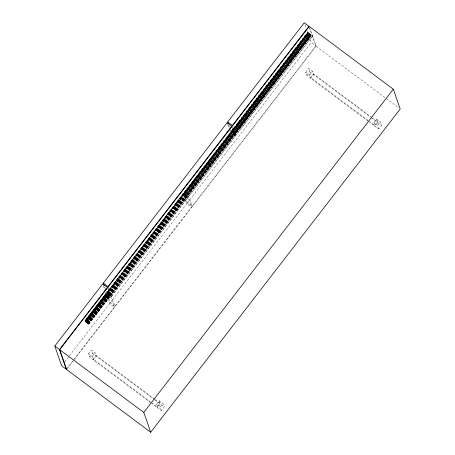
<?xml version="1.0" encoding="UTF-8"?>
<svg xmlns="http://www.w3.org/2000/svg" width="455" height="455" viewBox="0 0 455 455"><rect width="100%" height="100%" fill="white"/><g stroke="black" fill="none" stroke-linecap="round" stroke-linejoin="round"><path stroke-width="0.34" stroke-dasharray="2.27 1.71" d="M110.406 295.921L111.475 296.524L114.893 306.34L191.492 207.099L188.074 197.282L187.073 196.532L110.406 295.921L106.919 293.367L308.189 32.663L309.343 33.442L312.375 36.053L235.775 135.3L231.43 131.802L308.189 32.663M187.073 196.532L183.519 194.126L186.823 203.607L191.492 207.099M187.602 195.9L188.671 196.503L192.09 206.32L315.85 45.978L312.431 36.161L311.425 35.41L187.602 195.9L184.116 193.347L187.42 202.833L192.09 206.32M187.693 195.912L311.425 35.41M109.882 296.74L88.702 324.136L88.025 323.056L85.062 320.877L106.146 293.503C110.167 295.858 111.754 298.838 106.311 294.243L109.604 303.718L114.279 307.21L73.255 360.354M107.727 295.386L86.615 322.737L85.489 321.81L106.516 294.396L85.199 321.594L84.909 320.764L106.021 293.412L105.361 291.513M85.449 321.776L106.516 294.396L85.534 321.85L85.199 320.98L106.271 293.6L85.125 320.923L85.489 321.81M85.659 321.947L106.709 294.544M231.151 131.603L307.944 32.498L231.35 131.745L230.327 129.584M106.8 292.719L230.748 132.519L106.993 292.861L106.191 291.331M229.73 130.357L230.389 132.257L106.635 292.599L106.914 292.804L230.668 132.462L235.178 136.073L111.424 296.415L107.079 292.918L230.833 132.576L231.493 133.008M307.148 30.968L307.586 32.237L230.986 131.478L231.265 131.683L307.864 32.441L308.689 32.987L107.369 293.714M106.396 293.685L85.284 321.037L85.591 321.895M106.498 293.759L85.386 321.111L85.745 322.009L107.079 294.135M106.914 292.804L107.158 292.974L230.912 132.632M231.265 131.683L231.51 131.859L308.109 32.612M85.199 321.594L106.624 293.845M107.158 292.974L231.089 132.752M231.51 131.859L308.285 32.732M106.771 293.947L85.659 321.298L85.887 322.129L106.948 294.738L85.813 322.072L85.512 321.196M107.084 293.492L183.683 194.245M184.281 193.472L308.382 32.794M85.409 321.748L106.862 293.998M114.893 306.34L110.224 302.854L106.919 293.367L107.198 293.577L308.149 33.215L311.447 35.57M85.853 321.418L106.965 294.066M107.283 293.646L183.883 194.399M184.48 193.625L308.234 33.283M309.343 33.442L108.085 294.311L107.454 293.782L184.053 194.535L183.519 194.126M185.282 194.291L184.65 193.762L308.405 33.42L307.87 33.005L311.174 42.491L315.85 45.978M86.092 321.571L107.204 294.22M107.534 293.845L184.053 194.535M184.73 193.824L308.49 33.482M86.228 321.662L107.34 294.311M107.642 293.93L184.133 194.603M184.838 193.91L308.592 33.568M107.061 294.829L85.961 322.185L85.659 321.298L86.035 322.254L107.175 294.925M108.057 293.56L231.811 133.218M232.408 132.445L309.008 33.198M86.376 321.765L107.488 294.408M107.738 294.01L184.235 194.683M184.935 193.989L308.683 33.642M107.647 294.522L86.12 322.322L88.361 323.374M88.702 324.136L86.222 322.413L107.334 295.062M86.7 321.992L107.812 294.641M86.342 322.515L107.46 295.17M86.473 322.623L107.573 295.261M86.877 322.123L107.983 294.772M108.739 294.061L232.494 133.719M233.091 132.94L309.69 33.698M87.047 322.254L108.159 294.903M108.426 294.59L185.026 195.343M185.623 194.569L309.383 34.227M107.875 295.505L86.763 322.857L87.076 323.101L108.347 295.869M87.229 322.396L108.335 295.045M86.916 322.976L108.028 295.625M109.081 294.328L232.835 133.986M233.432 133.207L310.031 33.966M87.406 322.532L108.512 295.181M108.779 294.863L185.378 195.616M185.976 194.842L309.73 34.5M87.076 323.101L108.193 295.756M87.576 322.675L108.682 295.323M109.405 294.59L233.159 134.248M233.756 133.474L310.355 34.227M87.741 322.811L108.853 295.46M109.12 295.119L185.72 195.877M186.317 195.098L310.077 34.756M87.394 323.334L108.5 295.983M87.889 322.936L109.001 295.585M87.553 323.448L108.66 296.097M109.7 294.846L233.455 134.504M234.052 133.725L310.651 34.483M87.713 323.562L109.137 295.704M109.45 295.352L186.049 196.111M186.647 195.331L310.407 34.989M87.866 323.664L109.263 295.818M109.956 295.079L233.711 134.737M234.314 133.958L310.907 34.716M88.264 323.277L109.376 295.926M88.02 323.767L109.473 296.023M109.757 295.557L186.357 196.315M186.954 195.536L310.708 35.194M88.446 323.459L109.558 296.108M110.161 295.278L233.921 134.942M234.518 134.162L311.118 34.921M88.168 323.863L109.615 296.177M88.588 323.63L109.712 296.29L88.316 323.954M110.025 295.727L311.26 35.086M88.463 324.04L109.575 296.688M110.241 295.847L311.334 35.2M88.571 324.091L109.678 296.74M110.417 295.665L234.171 135.323M234.774 134.549L311.368 35.302M88.645 324.125L109.757 296.768M110.497 295.932L187.107 196.634M111.475 296.524L188.074 197.282M188.671 196.503L312.431 36.161M110.224 302.854L186.823 203.607M187.42 202.833L311.174 42.491M64.695 361.901L69.018 356.31M69.45 355.747L109.604 303.718M66.35 369.306L72.823 360.912M67.459 368.351L73.966 359.916M74.404 359.353L316.094 46.211L309.662 27.744M88.446 353.797L91.319 350.077L95.055 352.864L96.193 356.134L93.326 359.854L92.183 356.584L88.446 353.797L89.584 357.067L151.35 403.158M305.783 72.203L308.655 68.483L312.392 71.276L313.529 74.546L310.663 78.26L309.525 74.99L305.783 72.203L306.926 75.473L368.686 121.57M89.584 357.067L92.456 353.347L91.319 350.077M306.926 75.473L309.792 71.753L308.655 68.483M92.183 356.584L95.055 352.864M309.525 74.99L312.392 71.276M159.335 400.844L160.478 404.114L157.606 407.834L156.469 404.563L159.335 400.844L163.078 403.636L164.215 406.901L161.343 410.62L151.919 403.585M376.677 119.25L377.815 122.52L374.948 126.24L373.805 122.969L376.677 119.25L380.414 122.042L381.552 125.313L378.685 129.027L369.255 121.991M161.343 410.62L160.206 407.35L163.078 403.636M378.685 129.027L377.548 125.756L380.414 122.042M85.375 321.725L85.005 320.838L106.021 293.412M232.09 132.229L231.686 131.978M107.733 293.35L107.334 293.094M86.222 322.413L88.765 324.108M316.094 46.211L398.5 107.71M371.837 117.447L313.245 73.716L310.373 77.435L368.971 121.166M372.406 117.873L377.525 121.695L374.658 125.409L369.54 121.587M309.792 71.753L370.421 117.003M370.99 117.424L381.552 125.313M373.805 122.969L377.548 125.756M154.501 399.041L95.903 355.31L93.036 359.029L151.629 402.76M155.07 399.467L160.188 403.284L157.316 407.003L152.198 403.181M92.456 353.347L154.217 399.445M154.785 399.865L164.215 406.901M156.469 404.563L160.206 407.35M184.116 193.347L184.65 193.762M308.405 33.42L309.036 33.949M184.332 194.763L184.685 195.064M309.411 27.545L312.375 36.053M304.947 24.65L306.044 27.806M232.357 125.483L235.775 135.3M232.215 127.565L235.178 136.073M228.785 125.153L230.105 128.947M227.745 124.67L229.508 129.726M108.233 287.253L111.424 296.415M107.852 288.726L114.279 307.21M104.65 286.906L105.315 288.806M103.382 285.82L105.139 290.881"/><path stroke-width="0.68" d="M54.793 346.022L102.722 283.92L107.397 287.406L59.468 349.508L66.35 369.306L61.675 365.82L54.793 346.022L59.468 349.508M103.331 283.112L227.085 122.77L231.76 126.257L108.006 286.599L103.331 283.112L104.212 285.643M227.688 121.991L304.281 22.75L308.956 26.236L232.357 125.483L227.688 121.991L228.347 123.891M59.702 349.69L309.207 26.424L393.313 89.197L400.207 108.984L150.702 432.25L66.589 369.477L59.702 349.69L143.814 412.463L150.702 432.25M143.814 412.463L393.313 89.197"/></g></svg>
